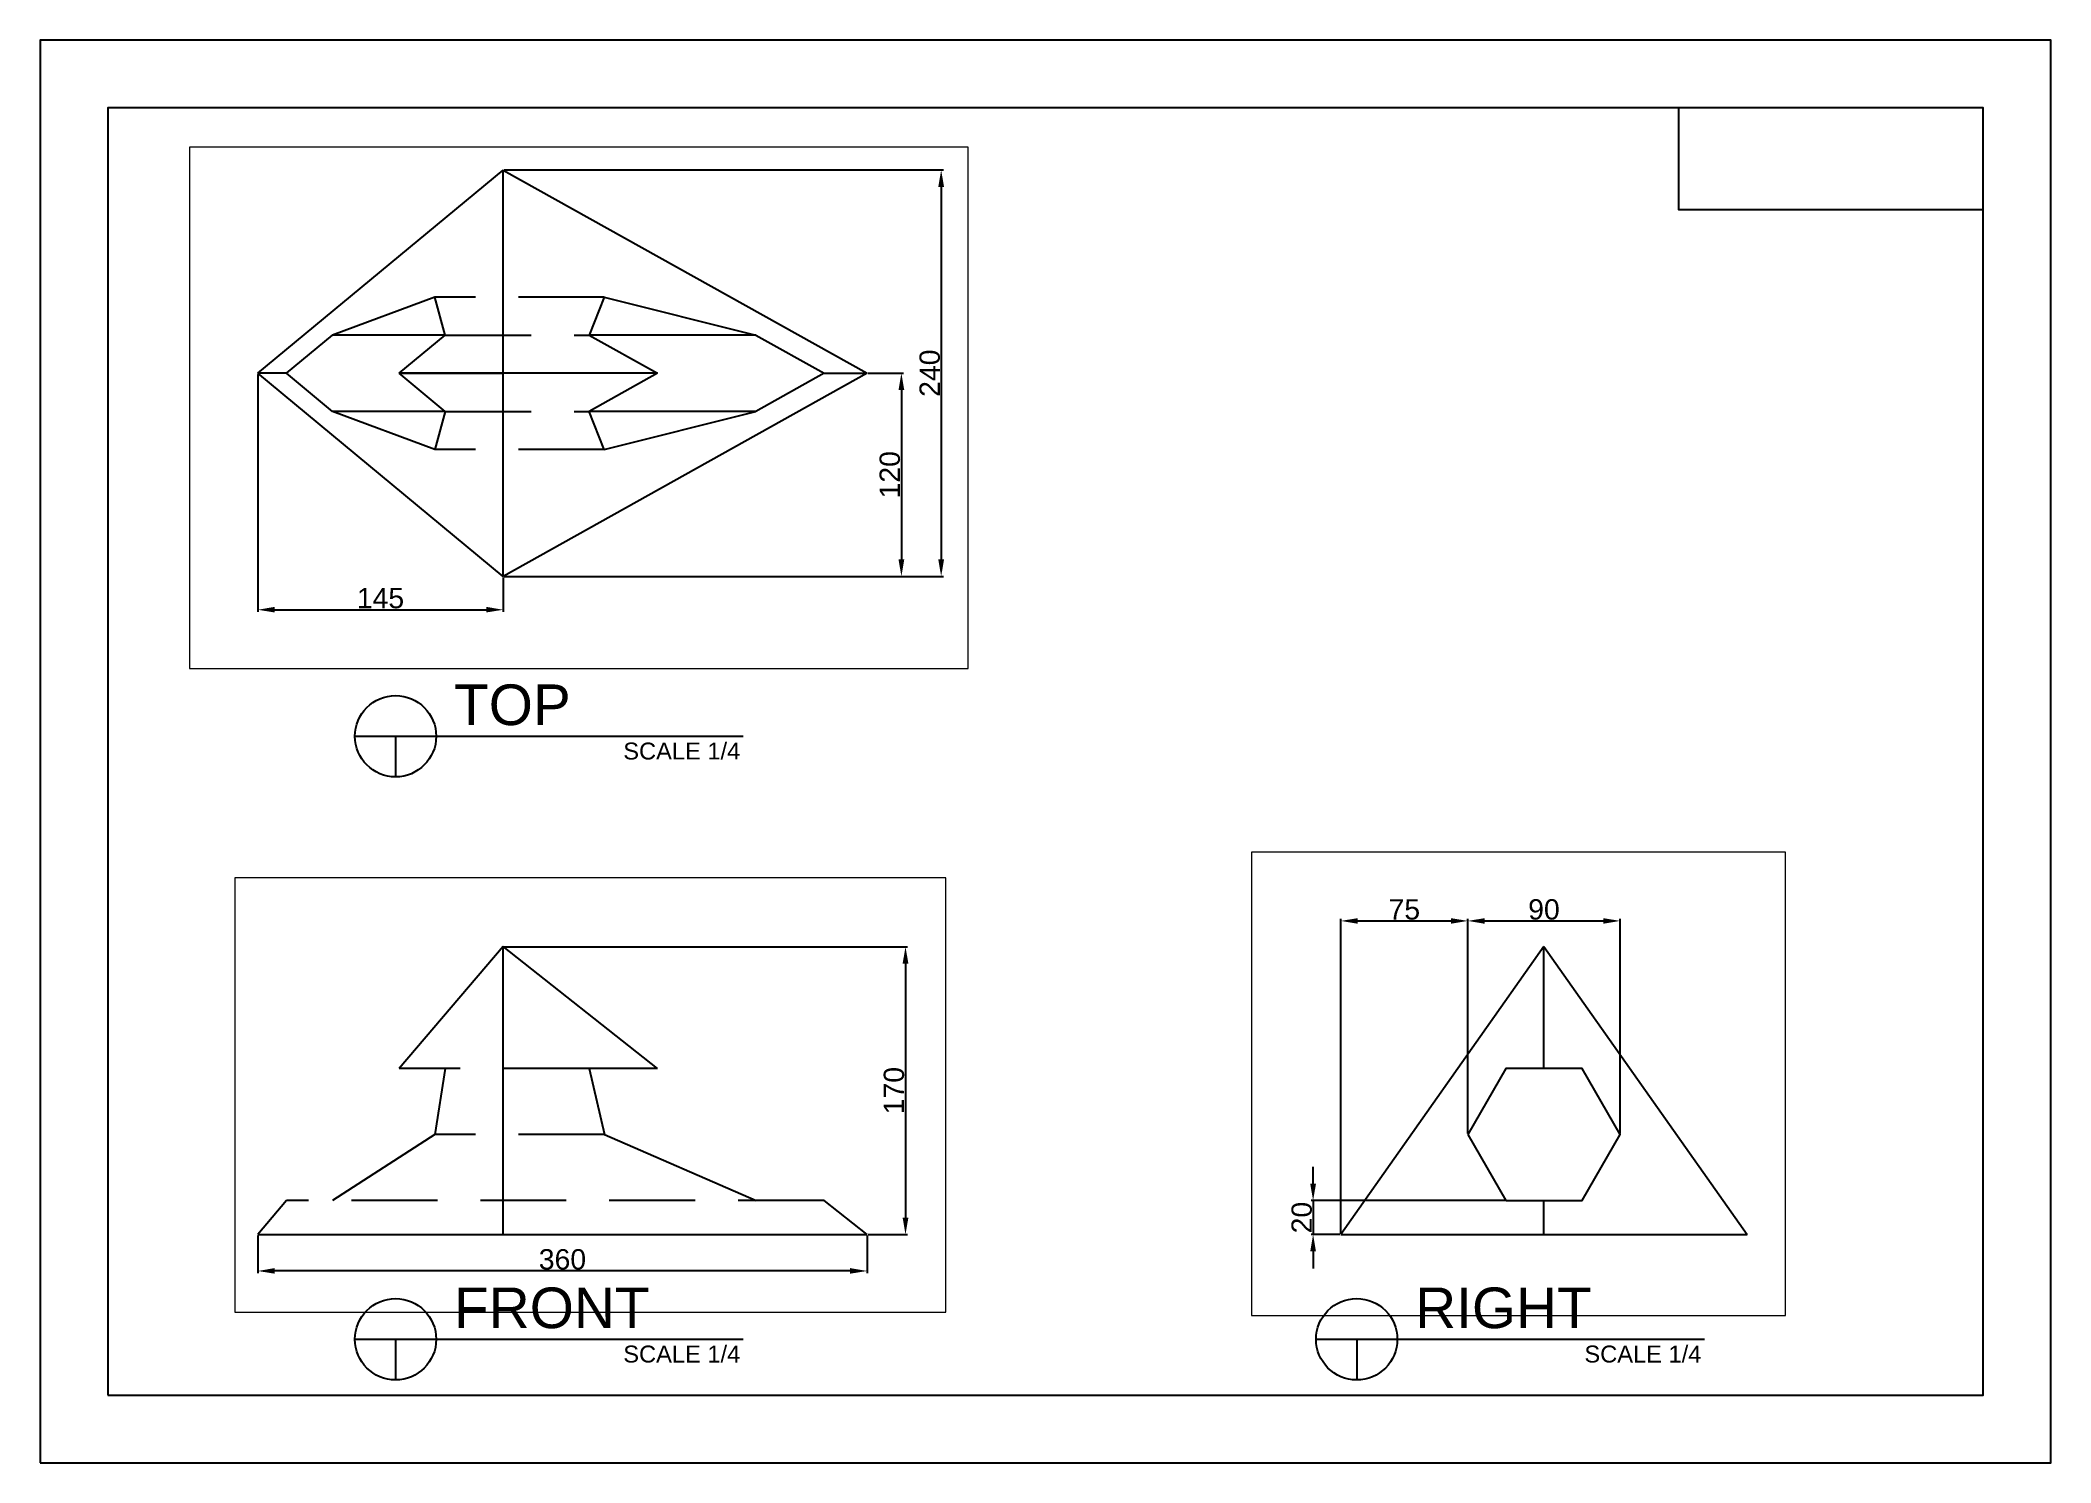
# Paper-space layout 'Layout1' of a CAD drawing. Header units: millimetres. Extents: x 0 to 297, y 0 to 210.
# The model-space entities are those that its viewports show. They can reach past a viewport. Long polylines and large blocks are cut down to what shows.
import ezdxf

# ---------------------------------------------------------------- set-up
doc = ezdxf.new("R2010")
doc.units = ezdxf.units.MM
doc.header["$LTSCALE"] = 0.5
doc.linetypes.add('HIDDEN', pattern=[9.525, 6.35, -3.175])
for name, color, linetype in [('dim', 1, 'Continuous'), ('hidden', 2, 'HIDDEN'), ('model', 7, 'Continuous')]:
    doc.layers.add(name, color=color, linetype=linetype)
doc.layers.add('mview', color=4, linetype='Continuous', plot=False)
doc.styles.get("Standard").update_dxf_attribs({"font": 'arial.ttf'})
doc.dimstyles.new('ISO-25', dxfattribs={"dimtxt": 12, "dimasz": 10, "dimexe": 1.25, "dimexo": 0.625, "dimtad": 1, "dimtxsty": 'Standard', "dimcen": 2.5, "dimadec": 0, "dimazin": 0, "dimtfac": 1, "dimtmove": 0, "dimatfit": 3, "dimfxl": 1, "dimarcsym": 0})

# ---------------------------------------------------------------- blocks, each defined once
blk = doc.blocks.new('*D1')
at = {"layer": 'Defpoints', "color": 0, "transparency": 16777216}
for p in [(316.4, 776.7), (316.4, 536.7), (575.2, 536.7)]:
    blk.add_point(p, dxfattribs=at)
at = {"layer": 'dim', "color": 0, "lineweight": -2, "transparency": 16777216}
for p, q in [((317, 776.7), (576.5, 776.7)), ((575.2, 766.7), (575.2, 546.7)), ((317, 536.7), (576.5, 536.7))]:
    blk.add_line(p, q, dxfattribs=at)
at = {"layer": 'dim', "color": 0, "transparency": 16777216}
for points in [[(573.5, 766.7), (576.9, 766.7), (575.2, 776.7)], [(573.5, 546.7), (576.9, 546.7), (575.2, 536.7)]]:
    blk.add_solid(points, dxfattribs=at)
at = {"layer": 'dim', "color": 0, "transparency": 16777216, "insert": (568.5, 656.7), "char_height": 12, "attachment_point": 5, "rotation": 90}
blk.add_mtext('240', dxfattribs=at)
blk = doc.blocks.new('*D2')
at = {"layer": 'Defpoints', "color": 0, "transparency": 16777216}
for p in [(531.4, 656.7), (316.4, 536.7), (551.7, 536.7)]:
    blk.add_point(p, dxfattribs=at)
at = {"layer": 'dim', "color": 0, "lineweight": -2, "transparency": 16777216}
for p, q in [((532, 656.7), (552.9, 656.7)), ((551.7, 646.7), (551.7, 546.7)), ((317, 536.7), (552.9, 536.7))]:
    blk.add_line(p, q, dxfattribs=at)
at = {"layer": 'dim', "color": 0, "transparency": 16777216}
for points in [[(550, 646.7), (553.4, 646.7), (551.7, 656.7)], [(550, 546.7), (553.4, 546.7), (551.7, 536.7)]]:
    blk.add_solid(points, dxfattribs=at)
at = {"layer": 'dim', "color": 0, "transparency": 16777216, "insert": (544.9, 596.7), "char_height": 12, "attachment_point": 5, "rotation": 90}
blk.add_mtext('120', dxfattribs=at)
blk = doc.blocks.new('*D3')
at = {"layer": 'Defpoints', "color": 0, "transparency": 16777216}
for p in [(171.4, 656.7), (316.4, 536.7), (316.4, 517)]:
    blk.add_point(p, dxfattribs=at)
at = {"layer": 'dim', "color": 0, "lineweight": -2, "transparency": 16777216}
for p, q in [((171.4, 656), (171.4, 515.8)), ((316.4, 536), (316.4, 515.8)), ((181.4, 517), (306.4, 517))]:
    blk.add_line(p, q, dxfattribs=at)
at = {"layer": 'dim', "color": 0, "transparency": 16777216}
for points in [[(181.4, 518.7), (181.4, 515.4), (171.4, 517)], [(306.4, 518.7), (306.4, 515.4), (316.4, 517)]]:
    blk.add_solid(points, dxfattribs=at)
at = {"layer": 'dim', "color": 0, "transparency": 16777216, "insert": (243.9, 523.8), "char_height": 12, "attachment_point": 5}
blk.add_mtext('145', dxfattribs=at)
blk = doc.blocks.new('*D4')
at = {"layer": 'Defpoints', "color": 0, "transparency": 16777216}
for p in [(316.4, 343.9), (531.4, 173.9), (554.1, 173.9)]:
    blk.add_point(p, dxfattribs=at)
at = {"layer": 'dim', "color": 0, "lineweight": -2, "transparency": 16777216}
for p, q in [((317, 343.9), (555.3, 343.9)), ((554.1, 333.9), (554.1, 183.9)), ((532, 173.9), (555.3, 173.9))]:
    blk.add_line(p, q, dxfattribs=at)
at = {"layer": 'dim', "color": 0, "transparency": 16777216}
for points in [[(552.4, 333.9), (555.8, 333.9), (554.1, 343.9)], [(552.4, 183.9), (555.8, 183.9), (554.1, 173.9)]]:
    blk.add_solid(points, dxfattribs=at)
at = {"layer": 'dim', "color": 0, "transparency": 16777216, "insert": (547.3, 258.9), "char_height": 12, "attachment_point": 5, "rotation": 90}
blk.add_mtext('170', dxfattribs=at)
blk = doc.blocks.new('*D5')
at = {"layer": 'Defpoints', "color": 0, "transparency": 16777216}
for p in [(171.4, 173.9), (531.4, 173.9), (171.4, 152.4)]:
    blk.add_point(p, dxfattribs=at)
at = {"layer": 'dim', "color": 0, "lineweight": -2, "transparency": 16777216}
for p, q in [((171.4, 173.3), (171.4, 151.2)), ((531.4, 173.3), (531.4, 151.2)), ((521.4, 152.4), (181.4, 152.4))]:
    blk.add_line(p, q, dxfattribs=at)
at = {"layer": 'dim', "color": 0, "transparency": 16777216}
for points in [[(181.4, 154.1), (181.4, 150.8), (171.4, 152.4)], [(521.4, 154.1), (521.4, 150.8), (531.4, 152.4)]]:
    blk.add_solid(points, dxfattribs=at)
at = {"layer": 'dim', "color": 0, "transparency": 16777216, "insert": (351.4, 159.2), "char_height": 12, "attachment_point": 5}
blk.add_mtext('360', dxfattribs=at)
blk = doc.blocks.new('*D6')
at = {"layer": 'Defpoints', "color": 0, "transparency": 16777216}
for p in [(755, 359.1), (755, 232.9), (680, 173.9)]:
    blk.add_point(p, dxfattribs=at)
at = {"layer": 'dim', "color": 0, "lineweight": -2, "transparency": 16777216}
for p, q in [((680, 174.6), (680, 360.3)), ((690, 359.1), (745, 359.1)), ((755, 233.5), (755, 360.3))]:
    blk.add_line(p, q, dxfattribs=at)
at = {"layer": 'dim', "color": 0, "transparency": 16777216}
for points in [[(690, 360.7), (690, 357.4), (680, 359.1)], [(745, 360.7), (745, 357.4), (755, 359.1)]]:
    blk.add_solid(points, dxfattribs=at)
at = {"layer": 'dim', "color": 0, "transparency": 16777216, "insert": (717.5, 365.8), "char_height": 12, "attachment_point": 5}
blk.add_mtext('75', dxfattribs=at)
blk = doc.blocks.new('*D7')
at = {"layer": 'Defpoints', "color": 0, "transparency": 16777216}
for p in [(845, 359.1), (755, 232.9), (845, 232.9)]:
    blk.add_point(p, dxfattribs=at)
at = {"layer": 'dim', "color": 0, "lineweight": -2, "transparency": 16777216}
for p, q in [((755, 233.5), (755, 360.3)), ((765, 359.1), (835, 359.1)), ((845, 233.5), (845, 360.3))]:
    blk.add_line(p, q, dxfattribs=at)
at = {"layer": 'dim', "color": 0, "transparency": 16777216}
for points in [[(765, 360.7), (765, 357.4), (755, 359.1)], [(835, 360.7), (835, 357.4), (845, 359.1)]]:
    blk.add_solid(points, dxfattribs=at)
at = {"layer": 'dim', "color": 0, "transparency": 16777216, "insert": (800, 365.8), "char_height": 12, "attachment_point": 5}
blk.add_mtext('90', dxfattribs=at)
blk = doc.blocks.new('*D8')
at = {"layer": 'Defpoints', "color": 0, "transparency": 16777216}
for p in [(777.5, 193.9), (663.6, 173.9), (680, 173.9)]:
    blk.add_point(p, dxfattribs=at)
at = {"layer": 'dim', "color": 0, "lineweight": -2, "transparency": 16777216}
for p, q in [((663.6, 203.9), (663.6, 213.9)), ((776.9, 193.9), (662.4, 193.9)), ((663.6, 193.9), (663.6, 173.9)), ((679.4, 173.9), (662.4, 173.9)), ((663.6, 163.9), (663.6, 153.9))]:
    blk.add_line(p, q, dxfattribs=at)
at = {"layer": 'dim', "color": 0, "transparency": 16777216}
for points in [[(661.9, 203.9), (665.3, 203.9), (663.6, 193.9)], [(661.9, 163.9), (665.3, 163.9), (663.6, 173.9)]]:
    blk.add_solid(points, dxfattribs=at)
at = {"layer": 'dim', "color": 0, "transparency": 16777216, "insert": (656.9, 183.9), "char_height": 12, "attachment_point": 5, "rotation": 90}
blk.add_mtext('20', dxfattribs=at)

msp = doc.modelspace()

# ---------------------------------------------------------------- linework, layer by layer
at = {"layer": 'hidden'}
for p, q in [((376.17, 701.671), (276.05, 701.671)), ((282.103, 679.171), (367.196, 679.171)), ((282.103, 634.171), (367.196, 634.171)), ((376.17, 611.671), (276.05, 611.671)), ((367.196, 271.89), (282.103, 271.89)), ((376.17, 232.919), (276.05, 232.919)), ((506.082, 193.948), (188.435, 193.948))]:
    msp.add_line(p, q, dxfattribs=at)
at = {"layer": 'model'}
for p, q in [((171.376, 656.671), (316.376, 776.671)), ((316.376, 536.671), (316.376, 776.671)), ((316.376, 776.671), (531.376, 656.671)), ((276.05, 701.671), (215.623, 679.171)), ((282.103, 679.171), (276.05, 701.671)), ((376.17, 701.671), (367.196, 679.171)), ((376.17, 701.671), (465.77, 679.171)), ((188.435, 656.671), (215.623, 679.171)), ((282.103, 679.171), (215.623, 679.171)), ((254.915, 656.671), (282.103, 679.171)), ((465.77, 679.171), (367.196, 679.171)), ((367.196, 679.171), (407.508, 656.671)), ((465.77, 679.171), (506.082, 656.671)), ((316.376, 536.671), (171.376, 656.671)), ((188.435, 656.671), (171.376, 656.671)), ((215.623, 634.171), (188.435, 656.671)), ((407.508, 656.671), (254.915, 656.671)), ((254.915, 656.671), (316.376, 656.671)), ((282.103, 634.171), (254.915, 656.671)), ((531.376, 656.671), (316.376, 536.671)), ((407.508, 656.671), (367.196, 634.171)), ((506.082, 656.671), (465.77, 634.171)), ((506.082, 656.671), (531.376, 656.671)), ((282.103, 634.171), (215.623, 634.171)), ((276.05, 611.671), (215.623, 634.171)), ((282.103, 634.171), (276.05, 611.671)), ((465.77, 634.171), (367.196, 634.171)), ((376.17, 611.671), (367.196, 634.171)), ((376.17, 611.671), (465.77, 634.171)), ((316.376, 343.948), (254.915, 271.89)), ((316.376, 173.948), (316.376, 343.948)), ((407.508, 271.89), (316.376, 343.948)), ((800.007, 343.948), (680.007, 173.948)), ((800.007, 271.89), (800.007, 343.948)), ((800.007, 343.948), (920.007, 173.948)), ((282.103, 271.89), (254.915, 271.89)), ((282.103, 271.89), (276.05, 232.919)), ((407.508, 271.89), (367.196, 271.89)), ((367.196, 271.89), (376.17, 232.919)), ((276.05, 232.919), (215.623, 193.948)), ((376.17, 232.919), (465.77, 193.948)), ((188.435, 193.948), (171.376, 173.948)), ((531.376, 173.948), (506.082, 193.948)), ((800.007, 173.948), (800.007, 193.948)), ((800.007, 173.948), (800.007, 193.948)), ((171.376, 173.948), (531.376, 173.948)), ((171.376, 173.948), (316.376, 173.948)), ((680.007, 173.948), (920.007, 173.948))]:
    msp.add_line(p, q, dxfattribs=at)
msp.add_lwpolyline([(755.007, 232.919), (777.507, 193.948), (822.507, 193.948), (845.007, 232.919), (822.507, 271.89), (777.507, 271.89)], close=True, dxfattribs=at)

# ---------------------------------------------------------------- dimensions: what is measured, and where the dimension line sits
at = {"layer": 'dim'}
for base, p1, p2, picture, middle in [((575.211, 536.671), (316.376, 776.671), (316.376, 536.671), '*D1', (568.459, 656.671)), ((551.696, 536.671), (531.376, 656.671), (316.376, 536.671), '*D2', (544.944, 596.671)), ((554.1, 173.948), (316.376, 343.948), (531.376, 173.948), '*D4', (547.348, 258.948)), ((663.608, 173.948), (777.507, 193.948), (680.007, 173.948), '*D8', (656.856, 183.948))]:
    dim = msp.add_linear_dim(base=base, p1=p1, p2=p2, angle=90, dimstyle='ISO-25', dxfattribs=at)
    dim.commit()
    dim.dimension.update_dxf_attribs({"geometry": picture, "text_midpoint": middle})
for base, p1, p2, picture, middle in [((316.376, 517.026), (171.376, 656.671), (316.376, 536.671), '*D3', (243.876, 523.778)), ((755.007, 359.061), (680.007, 173.948), (755.007, 232.919), '*D6', (717.507, 365.788)), ((845.007, 359.061), (755.007, 232.919), (845.007, 232.919), '*D7', (800.007, 365.813)), ((171.376, 152.435), (531.376, 173.948), (171.376, 173.948), '*D5', (351.376, 159.191))]:
    dim = msp.add_linear_dim(base=base, p1=p1, p2=p2, dimstyle='ISO-25', dxfattribs=at)
    dim.commit()
    dim.dimension.update_dxf_attribs({"geometry": picture, "text_midpoint": middle})

psp = doc.layouts.get("Layout1")

# ---------------------------------------------------------------- linework, layer by layer
for p, q in [((46.49, 107.25), (103.85, 107.25)), ((52.49, 107.25), (52.49, 101.25)), ((46.49, 18.23), (103.85, 18.23)), ((52.49, 18.23), (52.49, 12.23)), ((188.47, 18.23), (245.83, 18.23)), ((194.47, 18.23), (194.47, 12.23))]:
    psp.add_line(p, q)
for points in [[(0, 0), (297, 0), (297, 210), (0, 210)], [(10, 10), (287, 10), (287, 200), (10, 200)], [(287, 200), (242, 200), (242, 185), (287, 185)]]:
    psp.add_lwpolyline(points, close=True)
for centre in [(52.49, 107.25), (52.49, 18.23), (194.47, 18.23)]:
    psp.add_circle(centre, 6)

# ---------------------------------------------------------------- texts
at = {"attachment_point": 1}
for s, width, insert, char_height in [('TOP', 14.0374, (61.14, 114.9), 6), ('SCALE 1/4', 22.3846, (86.13, 106.32), 2.5), ('FRONT', 14.0374, (61.14, 25.87), 6), ('RIGHT', 14.0374, (203.11, 25.87), 6), ('SCALE 1/4', 22.3846, (86.13, 17.3), 2.5), ('SCALE 1/4', 22.3846, (228.11, 17.3), 2.5)]:
    psp.add_mtext_dynamic_manual_height_columns(s, width=width, gutter_width=12.5, heights=[0], dxfattribs=dict(at, insert=insert, char_height=char_height))

# ---------------------------------------------------------------- viewports
at = {"layer": 'mview'}
psp.add_viewport(center=(79.58, 155.71), size=(115.01, 76.9611), view_center_point=(361.167, 636.143), view_height=307.84441, dxfattribs=at)
for center, size, view_center_point, view_height, status in [((218.36, 55.95), (78.89, 68.4099), (784.917, 262.924), 273.63948, 4), ((81.25, 54.28), (105.03, 64.1343), (367.821, 256.273), 256.53701, 3)]:
    psp.add_viewport(center=center, size=size, view_center_point=view_center_point, view_height=view_height, status=status, dxfattribs=at)

doc.saveas('drawing.dxf')
